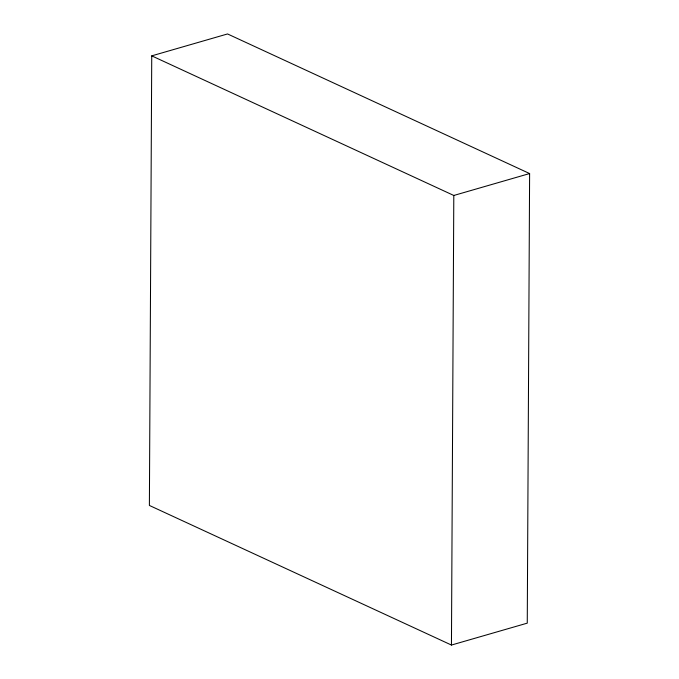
<?xml version="1.0" encoding="UTF-8"?>
<svg xmlns="http://www.w3.org/2000/svg" width="679" height="679" viewBox="0 0 679 679"><rect width="100%" height="100%" fill="white"/><g stroke="black" fill="none" stroke-linecap="round" stroke-linejoin="round"><path stroke-width="1.02" d="M151.74 55.856L149.388 505.448L451.45 645.05L527.26 623.144L529.612 173.552L227.55 33.95L151.74 55.856L453.801 195.467L529.612 173.552M451.45 645.05L453.801 195.467"/></g></svg>
